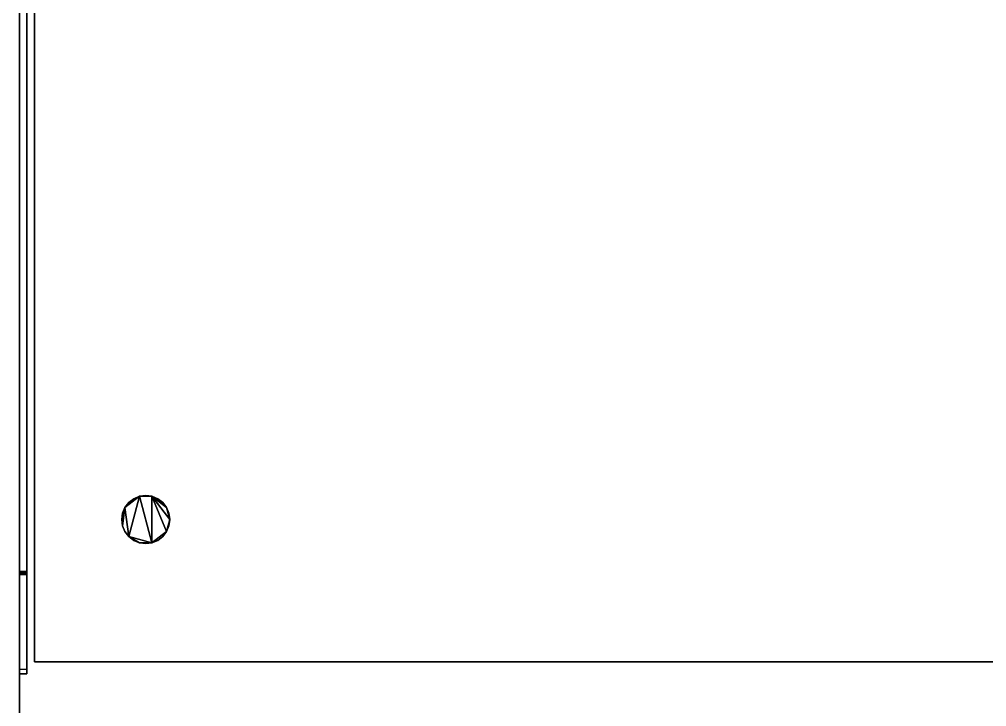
# Model space of a CAD drawing. Extents: x -1 to 1228, y -1086 to 100.
# Drawn here: x 0 to 382.6, y -814 to -542.3 of the extents above; entities that cross this region are included whole.
import ezdxf

# ---------------------------------------------------------------- set-up
doc = ezdxf.new("R2010")
doc.units = 0
for name, color, linetype in [('IQ_200_2D', 1, 'Continuous'), ('IQ_200_3D', 1, 'Continuous'), ('IQ_204_2D', 7, 'Continuous')]:
    doc.layers.add(name, color=color, linetype=linetype)

msp = doc.modelspace()

# ---------------------------------------------------------------- linework, layer by layer
at = {"layer": 'IQ_200_2D', "linetype": 'Continuous'}
msp.add_line((0, -930), (0, 0), dxfattribs=at)
at = {"layer": 'IQ_204_2D', "linetype": 'Continuous'}
for p, q in [((3, -799.2), (3, 0)), ((6, -83), (6, -796.2)), ((0, -799.2), (3, -799.2)), ((6, -796.2), (1194, -796.2))]:
    msp.add_line(p, q, dxfattribs=at)

# ---------------------------------------------------------------- meshes
at = {"layer": 'IQ_200_3D', "linetype": 'Continuous'}
mesh = msp.add_polyface(dxfattribs=at)
corners = [(0, -916, 900), (0, 0, 900), (0, 0, 649), (0, -856, 649), (0, -856, 658.59), (0, -856.03, 658.83), (0, -856.12, 659.05), (0, -856.25, 659.25), (0, -856.43, 659.41), (0, -856.64, 659.52), (0, -856.87, 659.58), (0, -857.1, 659.58), (0, -861.97, 659.07), (0, -911.14, 653.91), (0, -911.97, 653.92), (0, -912.78, 654.13), (0, -913.52, 654.52), (0, -914.14, 655.08), (0, -914.61, 655.77), (0, -914.9, 656.56), (0, -915, 657.39), (0, -915, 691.03), (0, -859.16, 811.78), (0, -925.2, 877.81), (0, -927.09, 880.21), (0, -928.37, 882.98), (0, -928.96, 885.98), (0, -928.84, 889.03), (0, -928.01, 891.97), (0, -926.52, 894.64), (0, -924.45, 896.89), (0, -921.91, 898.58), (0, -919.04, 899.64)]
mesh.append_faces([[corners[k] for k in face] for face in [(4, 2, 3), (20, 17, 18, 19)]], dxfattribs={"vtx0": -1})
mesh.append_faces([[corners[k] for k in face] for face in [(26, 29, 25), (7, 22, 6), (9, 22, 8), (8, 22, 7)]], dxfattribs={"vtx0": -1, "vtx1": -1})
mesh.append_faces([[corners[k] for k in face] for face in [(25, 29, 30, 24), (24, 30, 31, 23), (2, 4, 5), (20, 16, 17)]], dxfattribs={"vtx0": -1, "vtx2": -1})
mesh.append_faces([[corners[k] for k in face] for face in [(22, 1, 2, 5)]], dxfattribs={"vtx0": -1, "vtx2": -1, "vtx3": -1})
mesh.append_faces([[corners[k] for k in face] for face in [(21, 11, 12, 13), (20, 14, 15, 16)]], dxfattribs={"vtx0": -1, "vtx3": -1})
mesh.append_faces([[corners[k] for k in face] for face in [(28, 29, 26, 27)]], dxfattribs={"vtx1": -1})
mesh.append_faces([[corners[k] for k in face] for face in [(32, 0, 23, 31), (9, 10, 22), (5, 6, 22)]], dxfattribs={"vtx1": -1, "vtx2": -1})
mesh.append_faces([[corners[k] for k in face] for face in [(0, 1, 22, 23), (10, 11, 21, 22), (20, 21, 13, 14)]], dxfattribs={"vtx1": -1, "vtx3": -1})
mesh = msp.add_polyface(dxfattribs=at)
corners = [(1200, -856, 649), (0, -856, 649), (0, 0, 649), (1200, 0, 649)]
mesh.append_faces([[corners[k] for k in face] for face in [(0, 1, 2, 3)]])
mesh = msp.add_polyface(dxfattribs=at)
corners = [(1200, 0, 900), (0, 0, 900), (0, -916, 900), (1200, -916, 900)]
mesh.append_faces([[corners[k] for k in face] for face in [(0, 1, 2, 3)]])
mesh = msp.add_polyface(dxfattribs=at)
corners = [(0, -5, 990.61), (0, -5, 900), (0, -801.02, 900), (0, -761.79, 921.6), (0, -761.2, 921.86), (0, -760.58, 921.99), (0, -8.28, 993.59), (0, -7.57, 993.58), (0, -6.88, 993.39), (0, -6.26, 993.05), (0, -5.73, 992.57), (0, -5.33, 991.98), (0, -5.08, 991.31)]
mesh.append_faces([[corners[k] for k in face] for face in [(10, 12, 7, 8)]], dxfattribs={"vtx0": -1, "vtx1": -1, "vtx3": -1})
mesh.append_faces([[corners[k] for k in face] for face in [(6, 0, 1, 5), (5, 1, 2)]], dxfattribs={"vtx0": -1, "vtx2": -1})
mesh.append_faces([[corners[k] for k in face] for face in [(6, 7, 12, 0)]], dxfattribs={"vtx1": -1, "vtx3": -1})
mesh.append_faces([[corners[k] for k in face] for face in [(8, 9, 10), (10, 11, 12), (3, 4, 5, 2)]], dxfattribs={"vtx2": -1})
mesh = msp.add_polyface(dxfattribs=at)
corners = [(3, -801.02, 900), (0, -801.02, 900), (0, -5, 900), (3, -5, 900)]
mesh.append_faces([[corners[k] for k in face] for face in [(0, 1, 2, 3)]])
mesh = msp.add_polyface(dxfattribs=at)
corners = [(3, -5, 990.61), (3, -5.08, 991.31), (3, -5.33, 991.98), (3, -5.73, 992.57), (3, -6.26, 993.05), (3, -6.88, 993.39), (3, -7.57, 993.58), (3, -8.28, 993.59), (3, -760.58, 921.99), (3, -761.2, 921.86), (3, -761.79, 921.6), (3, -801.02, 900), (3, -5, 900)]
mesh.append_faces([[corners[k] for k in face] for face in [(10, 8, 9)]], dxfattribs={"vtx0": -1})
mesh.append_faces([[corners[k] for k in face] for face in [(6, 0, 3, 5)]], dxfattribs={"vtx0": -1, "vtx1": -1, "vtx2": -1})
mesh.append_faces([[corners[k] for k in face] for face in [(0, 6, 7)]], dxfattribs={"vtx0": -1, "vtx2": -1})
mesh.append_faces([[corners[k] for k in face] for face in [(11, 12, 8, 10)]], dxfattribs={"vtx1": -1, "vtx2": -1})
mesh.append_faces([[corners[k] for k in face] for face in [(7, 8, 12, 0)]], dxfattribs={"vtx1": -1, "vtx3": -1})
mesh.append_faces([[corners[k] for k in face] for face in [(1, 2, 3, 0), (3, 4, 5)]], dxfattribs={"vtx2": -1})
mesh = msp.add_polyface(dxfattribs=at)
corners = [(3, -8.28, 993.59), (0, -8.28, 993.59), (0, -760.58, 921.99), (3, -760.58, 921.99)]
mesh.append_faces([[corners[k] for k in face] for face in [(0, 1, 2, 3)]])
mesh = msp.add_polyface(dxfattribs=at)
corners = [(6, -796.2, 903), (1194, -796.2, 903), (1194, -83, 903), (6, -83, 903)]
mesh.append_faces([[corners[k] for k in face] for face in [(0, 1, 2, 3)]])
mesh = msp.add_polyface(dxfattribs=at)
corners = [(1194, -83, 900), (1194, -796.2, 900), (6, -796.2, 900), (6, -83, 900)]
mesh.append_faces([[corners[k] for k in face] for face in [(0, 1, 2, 3)]])
mesh = msp.add_polyface(dxfattribs=at)
corners = [(6, -83, 903), (6, -83, 900), (6, -796.2, 900), (6, -796.2, 903)]
mesh.append_faces([[corners[k] for k in face] for face in [(0, 1, 2, 3)]])
mesh = msp.add_polyface(dxfattribs=at)
corners = [(40.5, -740, 649), (40.82, -742.46, 649), (41.77, -744.75, 649), (43.28, -746.72, 649), (45.25, -748.23, 649), (47.54, -749.18, 649), (50, -749.5, 649), (52.46, -749.18, 649), (54.75, -748.23, 649), (56.72, -746.72, 649), (58.23, -744.75, 649), (59.18, -742.46, 649), (59.5, -740, 649), (59.18, -737.54, 649), (58.23, -735.25, 649), (56.72, -733.28, 649), (54.75, -731.77, 649), (52.46, -730.82, 649), (50, -730.5, 649), (47.54, -730.82, 649), (45.25, -731.77, 649), (43.28, -733.28, 649), (41.77, -735.25, 649), (40.82, -737.54, 649)]
mesh.append_faces([[corners[k] for k in face] for face in [(10, 7, 8, 9), (16, 14, 15), (19, 17, 18)]], dxfattribs={"vtx0": -1})
mesh.append_faces([[corners[k] for k in face] for face in [(7, 10, 17), (17, 12, 14, 16), (19, 22, 3)]], dxfattribs={"vtx0": -1, "vtx1": -1, "vtx2": -1})
mesh.append_faces([[corners[k] for k in face] for face in [(19, 3, 7, 17)]], dxfattribs={"vtx0": -1, "vtx1": -1, "vtx2": -1, "vtx3": -1})
mesh.append_faces([[corners[k] for k in face] for face in [(5, 6, 7), (20, 21, 22, 19), (12, 13, 14)]], dxfattribs={"vtx2": -1})
mesh.append_faces([[corners[k] for k in face] for face in [(10, 11, 12, 17), (3, 4, 5, 7), (1, 2, 3, 22)]], dxfattribs={"vtx2": -1, "vtx3": -1})
mesh.append_faces([[corners[k] for k in face] for face in [(22, 23, 0, 1)]], dxfattribs={"vtx3": -1})
mesh = msp.add_polyface(dxfattribs=at)
corners = [(40.5, -740, 639), (40.82, -737.54, 639), (41.77, -735.25, 639), (43.28, -733.28, 639), (45.25, -731.77, 639), (47.54, -730.82, 639), (50, -730.5, 639), (52.46, -730.82, 639), (54.75, -731.77, 639), (56.72, -733.28, 639), (58.23, -735.25, 639), (59.18, -737.54, 639), (59.5, -740, 639), (59.18, -742.46, 639), (58.23, -744.75, 639), (56.72, -746.72, 639), (54.75, -748.23, 639), (52.46, -749.18, 639), (50, -749.5, 639), (47.54, -749.18, 639), (45.25, -748.23, 639), (43.28, -746.72, 639), (41.77, -744.75, 639), (40.82, -742.46, 639)]
mesh.append_faces([[corners[k] for k in face] for face in [(10, 7, 8, 9), (21, 19, 20)]], dxfattribs={"vtx0": -1})
mesh.append_faces([[corners[k] for k in face] for face in [(7, 17, 5, 6)]], dxfattribs={"vtx0": -1, "vtx1": -1})
mesh.append_faces([[corners[k] for k in face] for face in [(21, 2, 5, 17), (7, 12, 14, 17)]], dxfattribs={"vtx0": -1, "vtx1": -1, "vtx2": -1, "vtx3": -1})
mesh.append_faces([[corners[k] for k in face] for face in [(4, 5, 2, 3), (13, 14, 12)]], dxfattribs={"vtx1": -1})
mesh.append_faces([[corners[k] for k in face] for face in [(0, 1, 2, 23)]], dxfattribs={"vtx2": -1})
mesh.append_faces([[corners[k] for k in face] for face in [(10, 11, 12, 7), (17, 18, 19, 21), (21, 22, 23, 2)]], dxfattribs={"vtx2": -1, "vtx3": -1})
mesh.append_faces([[corners[k] for k in face] for face in [(14, 15, 16, 17)]], dxfattribs={"vtx3": -1})
mesh = msp.add_polyface(dxfattribs=at)
corners = [(40.5, -740, 649), (40.82, -737.54, 649), (41.77, -735.25, 649), (43.28, -733.28, 649), (45.25, -731.77, 649), (47.54, -730.82, 649), (50, -730.5, 649), (52.46, -730.82, 649), (54.75, -731.77, 649), (56.72, -733.28, 649), (58.23, -735.25, 649), (59.18, -737.54, 649), (59.5, -740, 649), (59.5, -740, 639), (59.18, -737.54, 639), (58.23, -735.25, 639), (56.72, -733.28, 639), (54.75, -731.77, 639), (52.46, -730.82, 639), (50, -730.5, 639), (47.54, -730.82, 639), (45.25, -731.77, 639), (43.28, -733.28, 639), (41.77, -735.25, 639), (40.82, -737.54, 639), (40.5, -740, 639)]
mesh.append_faces([[corners[k] for k in face] for face in [(13, 14, 11, 12), (0, 1, 24, 25)]], dxfattribs={"vtx1": -1})
mesh.append_faces([[corners[k] for k in face] for face in [(14, 15, 10, 11), (16, 17, 8, 9), (15, 16, 9, 10), (17, 18, 7, 8), (6, 7, 18, 19), (19, 20, 5, 6), (20, 21, 4, 5), (22, 23, 2, 3), (21, 22, 3, 4), (23, 24, 1, 2)]], dxfattribs={"vtx1": -1, "vtx3": -1})
mesh = msp.add_polyface(dxfattribs=at)
corners = [(59.5, -740, 649), (59.18, -742.46, 649), (58.23, -744.75, 649), (56.72, -746.72, 649), (54.75, -748.23, 649), (52.46, -749.18, 649), (50, -749.5, 649), (47.54, -749.18, 649), (45.25, -748.23, 649), (43.28, -746.72, 649), (41.77, -744.75, 649), (40.82, -742.46, 649), (40.5, -740, 649), (40.5, -740, 639), (40.82, -742.46, 639), (41.77, -744.75, 639), (43.28, -746.72, 639), (45.25, -748.23, 639), (47.54, -749.18, 639), (50, -749.5, 639), (52.46, -749.18, 639), (54.75, -748.23, 639), (56.72, -746.72, 639), (58.23, -744.75, 639), (59.18, -742.46, 639), (59.5, -740, 639)]
mesh.append_faces([[corners[k] for k in face] for face in [(13, 14, 11, 12), (0, 1, 24, 25)]], dxfattribs={"vtx1": -1})
mesh.append_faces([[corners[k] for k in face] for face in [(14, 15, 10, 11), (16, 17, 8, 9), (15, 16, 9, 10), (17, 18, 7, 8), (6, 7, 18, 19), (19, 20, 5, 6), (20, 21, 4, 5), (22, 23, 2, 3), (21, 22, 3, 4), (23, 24, 1, 2)]], dxfattribs={"vtx1": -1, "vtx3": -1})
mesh = msp.add_polyface(dxfattribs=at)
corners = [(3, -761.79, 921.6), (3, -761.2, 921.86), (3, -760.58, 921.99), (0, -760.58, 921.99), (0, -761.2, 921.86), (0, -761.79, 921.6)]
mesh.append_faces([[corners[k] for k in face] for face in [(5, 0, 1, 4)]], dxfattribs={"vtx2": -1})
mesh.append_faces([[corners[k] for k in face] for face in [(1, 2, 3, 4)]], dxfattribs={"vtx3": -1})
mesh = msp.add_polyface(dxfattribs=at)
corners = [(3, -761.79, 921.6), (0, -761.79, 921.6), (0, -801.02, 900), (3, -801.02, 900)]
mesh.append_faces([[corners[k] for k in face] for face in [(0, 1, 2, 3)]])
mesh = msp.add_polyface(dxfattribs=at)
corners = [(6, -796.2, 903), (6, -796.2, 900), (1194, -796.2, 900), (1194, -796.2, 903)]
mesh.append_faces([[corners[k] for k in face] for face in [(0, 1, 2, 3)]])

doc.saveas('drawing.dxf')
